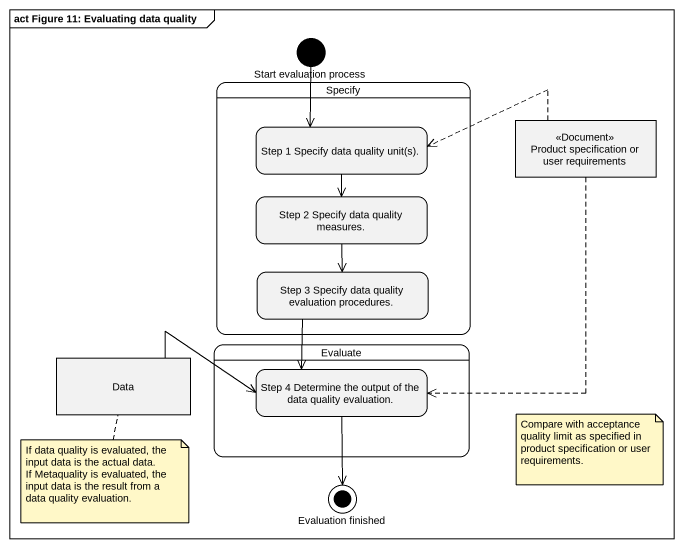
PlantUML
@startuml
mainframe act Figure 11: Evaluating data quality
hide empty description
state "Start evaluation process" as Start_evaluation_process <<start>>
state Specify {
  state "Step 1 Specify data quality unit(s)." as Step_1_Specify_data_quality
  state "Step 2 Specify data quality measures." as Step_2_Specify_data_quality
  state "Step 3 Specify data quality evaluation procedures." as Step_3_Specify_data_quality
}
state "Product specification or user requirements" as Product_specification_or <<Document>>
state Data <<object>>
state Evaluate {
  state "Step 4 Determine the output of the data quality evaluation." as Step_4_Determine_the_output
}
state "Evaluation finished" as Evaluation_finished <<end>>
Start_evaluation_process --> Step_1_Specify_data_quality
Product_specification_or -left[dashed]-> Step_1_Specify_data_quality
Product_specification_or -[dashed]-> Step_4_Determine_the_output
Step_1_Specify_data_quality --> Step_2_Specify_data_quality
Step_2_Specify_data_quality --> Step_3_Specify_data_quality
Step_3_Specify_data_quality --> Step_4_Determine_the_output
Data -right-> Step_4_Determine_the_output
Step_4_Determine_the_output --> Evaluation_finished
note as N1
  Compare with acceptance quality limit as specified in product specification or user requirements.
end note
note bottom of Data
  If data quality is evaluated, the input data is the actual data.
  If Metaquality is evaluated, the input data is the result from a data quality evaluation.
end note
@enduml
